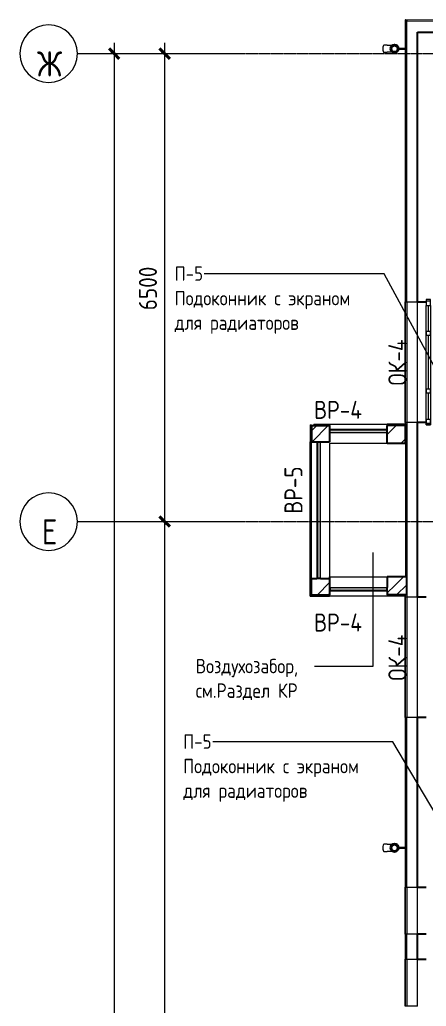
# Model space of a CAD drawing. Header units: millimetres. Extents: x -11345 to 411485, y -9810 to 73012.
# Drawn here: x 19607 to 25246, y 29812 to 43516 of the extents above; entities that cross this region are included whole.
import ezdxf

# ---------------------------------------------------------------- set-up
doc = ezdxf.new("R2010")
doc.units = ezdxf.units.MM
doc.linetypes.add('ADSK_Линия сетки', pattern=[25, 20, -2.5, 0, -2.5])
for name, color, linetype, lineweight in [('_ Окна', 7, 'Continuous', 9), ('Аннотация', 7, 'Continuous', 18), ('Марки окон', 7, 'Continuous', 20), ('Обобщенные модели', 7, 'Continuous', 18), ('Окна', 7, 'Continuous', 9), ('Оси', 253, 'Continuous', 9), ('Размеры', 7, 'Continuous', 5), ('Размеры-100', 7, 'Continuous', 5), ('Стены внутренние', 7, 'Continuous', 18), ('Стены наружные', 7, 'Continuous', 18), ('Стены несущие', 7, 'Continuous', 30), ('Стены отделка', 7, 'Continuous', 30), ('Стены штриховка', 7, 'Continuous', 9)]:
    doc.layers.add(name, color=color, linetype=linetype, lineweight=lineweight)
doc.styles.add('GOST Common_1', font='GOST_Common.ttf', dxfattribs={"width": 0.9, "height": 350})
doc.styles.add('GOST Common_2', font='GOST_Common.ttf', dxfattribs={"width": 0.9, "height": 250})
doc.styles.add('GOST Common_3', font='GOST_Common.ttf', dxfattribs={"width": 0.9, "height": 250})
doc.styles.add('GOST Common_6', font='GOST_Common.ttf', dxfattribs={"width": 0.9, "height": 200})
doc.dimstyles.new('ADSK_Основной_2_5_мм', dxfattribs={"dimscale": 304.8, "dimtxt": 251.428749, "dimasz": 0.463911, "dimexe": 0.492126, "dimexo": 0.492126, "dimgap": 0.098425, "dimtad": 1, "dimrnd": 0.01, "dimdsep": 46, "dimtxsty": 'GOST Common_3', "dimblk1": 'OBLIQUE', "dimblk2": 'OBLIQUE', "dimsah": 1, "dimcen": 0.09, "dimdle": 0.492126, "dimazin": 2, "dimtfac": 1, "dimtdec": 4, "dimtix": 1, "dimtmove": 0, "dimatfit": 3, "dimfxl": 1, "dimtvp": 1, "dimtolj": 1, "dimtzin": 0, "dimlwd": 20, "dimlwe": 20, "dimarcsym": 2})
pattern_1 = [(45, (32053.86, 0), (-235.7317, 235.7317), []), (45, (32211.02, 0), (-235.7317, 235.7317), [])]

# ---------------------------------------------------------------- blocks, each defined once
blk = doc.blocks.new('Водосток - Тип 1 _карниз больше 490мм_-5209103-План 1-го этажа')
at = {"layer": 'Обобщенные модели'}
for p, q in [((75, 306), (75, 264)), ((175, 264), (175, 306)), ((120, 109), (120, 10)), ((130, 10), (130, 109))]:
    blk.add_line(p, q, dxfattribs=at)
at = {"layer": 'Обобщенные модели', "flags": 128}
for points in [[(75, 173), (75, 174), (75, 177), (75, 180), (75, 183), (75, 186), (75, 190), (75, 193), (75, 197), (75, 201), (75, 205), (75, 210), (75, 214), (75, 219), (75, 224), (75, 229), (75, 234), (75, 239), (75, 245), (75, 250), (75, 256), (75, 261), (75, 264)], [(175, 264), (175, 258), (175, 252), (175, 247), (175, 242), (175, 236), (175, 231), (175, 226), (175, 221), (175, 216), (175, 212), (175, 207), (175, 203), (175, 199), (175, 195), (175, 191), (175, 188), (175, 184), (175, 181), (175, 178), (175, 175), (175, 173)]]:
    blk.add_lwpolyline(points, dxfattribs=at)
at = {"layer": 'Обобщенные модели'}
for start, end in [(90, 270), (270, 90)]:
    blk.add_arc((125, 160), 52, start, end, dxfattribs=at)
at = {"layer": 'Обобщенные модели', "lineweight": 40}
for start, end in [(90, 270), (270, 90)]:
    blk.add_arc((125, 160), 50, start, end, dxfattribs=at)
at = {"layer": 'Обобщенные модели'}
for start_param, end_param in [(4.712389, 6.283185), (3.141593, 4.712389)]:
    blk.add_ellipse((125, 306), major_axis=(-50, 0), ratio=0.309017, start_param=start_param, end_param=end_param, dxfattribs=at)
blk = doc.blocks.new('окно трехпол с фрамугой - 1700-2320_h_ _нов_-2116622-План 1-го этажа')
at = {"layer": '_ Окна', "lineweight": 18}
for p, q in [((-870, 100), (-870, 160)), ((-870, 160), (-790, 160)), ((-790, 160), (-790, 100)), ((-430, 100), (-430, 160)), ((-430, 160), (-370, 160)), ((-370, 160), (-370, 100)), ((370, 100), (370, 160)), ((370, 160), (430, 160)), ((430, 160), (430, 100)), ((790, 160), (790, 100)), ((870, 160), (790, 160)), ((870, 100), (870, 160)), ((-790, 100), (-870, 100)), ((-370, 100), (-430, 100)), ((430, 100), (370, 100)), ((790, 100), (870, 100))]:
    blk.add_line(p, q, dxfattribs=at)
at = {"layer": '_ Окна'}
for p, q in [((-850, 100), (-850, 160)), ((850, 100), (850, 160)), ((-790, 130), (-430, 130)), ((-370, 130), (370, 130)), ((430, 130), (790, 130))]:
    blk.add_line(p, q, dxfattribs=at)
at = {"layer": 'Окна'}
for p, q in [((-870, 160), (-870, 100)), ((-790, 160), (-870, 160)), ((-790, 160), (-430, 160)), ((-370, 160), (-430, 160)), ((-370, 160), (370, 160)), ((430, 160), (370, 160)), ((430, 160), (790, 160)), ((870, 160), (790, 160)), ((870, 100), (870, 160)), ((-870, 100), (-790, 100)), ((-430, 100), (-790, 100)), ((-430, 100), (-370, 100)), ((370, 100), (-370, 100)), ((370, 100), (430, 100)), ((790, 100), (430, 100)), ((790, 100), (870, 100))]:
    blk.add_line(p, q, dxfattribs=at)
blk = doc.blocks.new('Жалюзи помышленые - 1900 x1200 мм-3107528-План 1-го этажа')
at = {"layer": 'Окна', "true_color": 0x373f43}
for points in [[(-945, 38), (945, 38), (942, 41), (-942, 41)], [(-945, 38), (-945, -1), (945, -1), (945, 38), (-942, 38)], [(-903, 41), (902, 41), (900, 44), (-900, 44)], [(-900, 46), (-900, 44), (900, 44), (900, 46), (-897, 46)], [(-948, -4), (947, -4), (945, -1), (-945, -1)]]:
    blk.add_hatch(color=149, dxfattribs=at).paths.add_polyline_path(points)
at = {"layer": '_ Окна', "lineweight": 18}
for p, q in [((-900, 46), (-950, 46)), ((-950, 46), (-950, -4)), ((-945, 38), (-942, 41)), ((-945, -1), (-945, 38)), ((-942, 41), (-903, 41)), ((-903, 41), (-900, 44)), ((-900, 44), (-900, 46)), ((950, 46), (900, 46)), ((900, 46), (900, 44)), ((900, 44), (902, 41)), ((902, 41), (942, 41)), ((942, 41), (945, 38)), ((945, 38), (945, -1)), ((950, -4), (950, 46)), ((-950, -4), (-948, -4)), ((-948, -4), (-945, -1)), ((945, -1), (947, -4)), ((947, -4), (950, -4))]:
    blk.add_line(p, q, dxfattribs=at)
at = {"layer": 'Окна'}
for p, q in [((945, 38), (-945, 38)), ((-903, 41), (902, 41)), ((900, 46), (-900, 46)), ((900, 44), (-900, 44)), ((-948, -4), (947, -4)), ((945, -1), (-945, -1))]:
    blk.add_line(p, q, dxfattribs=at)
blk = doc.blocks.new('Жалюзи помышленые - 800 x1200 мм-3107358-План 1-го этажа')
at = {"layer": 'Окна', "true_color": 0x373f43}
for points in [[(-45, -21), (395, -21), (397, -19), (-398, -19), (-395, -21), (-369, -21)], [(395, -61), (395, -21), (-395, -21), (-395, -61), (392, -61)], [(350, -64), (392, -64), (395, -61), (-395, -61), (-392, -64), (-45, -64)], [(-45, -66), (350, -66), (352, -64), (-353, -64), (-350, -66)], [(350, -69), (350, -66), (-350, -66), (-350, -69), (347, -69)]]:
    blk.add_hatch(color=149, dxfattribs=at).paths.add_polyline_path(points)
at = {"layer": '_ Окна', "lineweight": 18}
for p, q in [((-400, -19), (-398, -19)), ((-400, -69), (-400, -19)), ((-350, -69), (-400, -69)), ((-398, -19), (-395, -21)), ((-395, -21), (-395, -61)), ((-395, -61), (-392, -64)), ((-392, -64), (-353, -64)), ((-353, -64), (-350, -66)), ((-350, -66), (-350, -69)), ((350, -66), (352, -64)), ((350, -69), (350, -66)), ((400, -69), (350, -69)), ((352, -64), (392, -64)), ((392, -64), (395, -61)), ((395, -21), (397, -19)), ((395, -61), (395, -21)), ((397, -19), (400, -19)), ((400, -19), (400, -69))]:
    blk.add_line(p, q, dxfattribs=at)
at = {"layer": 'Окна'}
for p, q in [((-398, -19), (397, -19)), ((395, -21), (-395, -21)), ((395, -61), (-395, -61)), ((-353, -64), (352, -64)), ((350, -66), (-350, -66)), ((350, -69), (-350, -69))]:
    blk.add_line(p, q, dxfattribs=at)
blk = doc.blocks.new('Водосток - Тип 1 _карниз больше 490мм_-V70-План 1-го этажа')
at = {"layer": 'Обобщенные модели', "lineweight": 9}
h = blk.add_hatch(dxfattribs=at)
h.set_pattern_fill('FP_29', color=256, style=0, pattern_type=2)
h.set_pattern_definition([(315, (-31888.43, -7087.79), (106.066, 106.066), [])])
h.paths.add_polyline_path([(76, 149), (86, 129), (103, 115), (125, 110), (147, 115), (164, 129), (174, 150), (174, 171), (164, 191), (145, 206), (125, 210), (103, 205), (86, 191), (76, 171)])
at = {"layer": 'Обобщенные модели'}
for p, q in [((75, 306), (75, 264)), ((175, 264), (175, 306)), ((120, 109), (120, 10)), ((130, 10), (130, 109))]:
    blk.add_line(p, q, dxfattribs=at)
at = {"layer": 'Обобщенные модели', "flags": 128}
for points in [[(75, 173), (75, 174), (75, 177), (75, 180), (75, 183), (75, 186), (75, 190), (75, 193), (75, 197), (75, 201), (75, 205), (75, 210), (75, 214), (75, 219), (75, 224), (75, 229), (75, 234), (75, 239), (75, 245), (75, 250), (75, 256), (75, 261), (75, 264)], [(175, 264), (175, 258), (175, 252), (175, 247), (175, 242), (175, 236), (175, 231), (175, 226), (175, 221), (175, 216), (175, 212), (175, 207), (175, 203), (175, 199), (175, 195), (175, 191), (175, 188), (175, 184), (175, 181), (175, 178), (175, 175), (175, 173)]]:
    blk.add_lwpolyline(points, dxfattribs=at)
at = {"layer": 'Обобщенные модели'}
for start, end in [(90, 270), (270, 90)]:
    blk.add_arc((125, 160), 52, start, end, dxfattribs=at)
at = {"layer": 'Обобщенные модели', "lineweight": 40}
for start, end in [(90, 270), (270, 90)]:
    blk.add_arc((125, 160), 50, start, end, dxfattribs=at)
at = {"layer": 'Обобщенные модели'}
for start_param, end_param in [(4.712389, 6.283185), (3.141593, 4.712389)]:
    blk.add_ellipse((125, 306), major_axis=(-50, 0), ratio=0.309017, start_param=start_param, end_param=end_param, dxfattribs=at)
blk = doc.blocks.new('Ось сетки - Круг_Ø8 мм-8258-План 1-го этажа')
at = {"layer": 'Оси', "lineweight": 20}
for start, end in [(360, 180), (180, 360)]:
    blk.add_arc((0, 0), 4, start, end, dxfattribs=at)
blk = doc.blocks.new('DIMBLOCK2-План 1-го этажа')
at = {"layer": 'Размеры-100', "lineweight": 20, "transparency": 16777216}
for p, q in [((20917, 43195), (20917, -155)), ((20917, 43045), (20867, 43045)), ((20917, 43045), (21067, 43045)), ((20917, -5), (20867, -5)), ((20917, -5), (21067, -5))]:
    blk.add_line(p, q, dxfattribs=at)
at = {"layer": 'Размеры-100', "lineweight": 40, "transparency": 16777216}
for p, q in [((20917, 43045), (20846, 43116)), ((20917, 43045), (20988, 42974)), ((20917, -5), (20846, 66)), ((20917, -5), (20988, -76))]:
    blk.add_line(p, q, dxfattribs=at)
at = {"layer": 'Размеры-100', "color": 0, "lineweight": 20, "transparency": 16777216, "insert": (20560, 21115), "char_height": 250, "width": 971.62, "attachment_point": 1, "rotation": 90, "line_spacing_factor": 1.022761, "style": 'GOST Common_3'}
blk.add_mtext('43050', dxfattribs=at)
blk = doc.blocks.new('_Oblique')
at = {"color": 0, "linetype": 'ByBlock', "lineweight": -2}
blk.add_line((-0.5, -0.5), (0.5, 0.5), dxfattribs=at)
blk = doc.blocks.new('DIMBLOCK15-План 1-го этажа')
at = {"layer": 'Размеры-100', "lineweight": 20, "transparency": 16777216}
for p, q in [((20917, 43195), (20917, -5)), ((20917, 43045), (20867, 43045)), ((20917, 43045), (21067, 43045)), ((20917, -5), (20867, -5)), ((20917, -5), (21067, -5))]:
    blk.add_line(p, q, dxfattribs=at)
at = {"layer": 'Размеры-100', "lineweight": 40, "transparency": 16777216}
for p, q in [((20917, 43045), (20846, 43116)), ((20917, 43045), (20988, 42974)), ((20917, -5), (20846, 66)), ((20917, -5), (20988, -76))]:
    blk.add_line(p, q, dxfattribs=at)
at = {"layer": 'Размеры-100', "color": 0, "lineweight": 20, "transparency": 16777216, "insert": (20560, 21115), "char_height": 250, "width": 971.62, "attachment_point": 1, "rotation": 90, "line_spacing_factor": 1.022761, "style": 'GOST Common_3'}
blk.add_mtext('43050', dxfattribs=at)
blk = doc.blocks.new('DIMBLOCK17-План 1-го этажа')
at = {"layer": 'Размеры-100', "lineweight": 20, "transparency": 16777216}
for p, q in [((21617, 43195), (21617, 36545)), ((21617, 43045), (21567, 43045)), ((21617, 43045), (21767, 43045)), ((21617, 36545), (21567, 36545)), ((21617, 36545), (21767, 36545))]:
    blk.add_line(p, q, dxfattribs=at)
at = {"layer": 'Размеры-100', "lineweight": 40, "transparency": 16777216}
for p, q in [((21617, 43045), (21546, 43116)), ((21617, 43045), (21688, 42974)), ((21617, 36545), (21546, 36616)), ((21617, 36545), (21688, 36474))]:
    blk.add_line(p, q, dxfattribs=at)
at = {"layer": 'Размеры-100', "color": 0, "lineweight": 20, "transparency": 16777216, "insert": (21260, 39480), "char_height": 250, "width": 756.84, "attachment_point": 1, "rotation": 90, "line_spacing_factor": 1.022761, "style": 'GOST Common_3'}
blk.add_mtext('6500', dxfattribs=at)
blk = doc.blocks.new('DIMBLOCK18-План 1-го этажа')
at = {"layer": 'Размеры-100', "lineweight": 40, "transparency": 16777216}
for p, q in [((21617, 36545), (21546, 36616)), ((21617, 36545), (21688, 36474)), ((21617, 20245), (21546, 20316)), ((21617, 20245), (21688, 20174))]:
    blk.add_line(p, q, dxfattribs=at)
at = {"layer": 'Размеры-100', "lineweight": 20, "transparency": 16777216}
for p, q in [((21617, 36545), (21567, 36545)), ((21617, 36545), (21617, 20245)), ((21617, 36545), (21767, 36545)), ((21617, 20245), (21567, 20245)), ((21617, 20245), (21767, 20245))]:
    blk.add_line(p, q, dxfattribs=at)
at = {"layer": 'Размеры-100', "color": 0, "lineweight": 20, "transparency": 16777216, "insert": (21260, 28024), "char_height": 250, "width": 889.8, "attachment_point": 1, "rotation": 90, "line_spacing_factor": 1.022761, "style": 'GOST Common_3'}
blk.add_mtext('16300', dxfattribs=at)
blk = doc.blocks.new('оси')
at = {"layer": 'Оси', "linetype": 'ADSK_Линия сетки'}
for p, q in [((-5146.135, 45200), (62505.288, 45200)), ((-5146.135, 38700), (62505.288, 38700))]:
    blk.add_line(p, q, dxfattribs=at)
at = {"layer": 'Оси', "lineweight": 20, "xscale": 99.99999999999993, "yscale": 99.99999999999993, "zscale": 99.99999999999993, "rotation": 269.9999999999994}
for p in [(-5546.135, 45200), (-5546.135, 38700)]:
    blk.add_blockref('Ось сетки - Круг_Ø8 мм-8258-План 1-го этажа', p, dxfattribs=at)
at = {"layer": 'Оси', "char_height": 350, "attachment_point": 5, "line_spacing_factor": 1.022766, "style": 'GOST Common_1'}
for s, insert, width in [('\\pxqc,t0.25714,0.51429,0.77143,1.02857,1.28571,1.54286,1.8,2.05714,2.31429,2.57143,2.82857,3.08571,3.34286,3.6,3.85714,4.11429,4.37143,4.62857,4.88571,5.14286,5.4,5.65714,5.91429,6.17143,6.42857,6.68571,6.94286,7.2,7.45714,7.71429,7.97143,8.22857;{Ж}', (-5531.658, 45057.149), 327.6), ('\\pxqc,t0.25714,0.51429,0.77143,1.02857,1.28571,1.54286,1.8,2.05714,2.31429,2.57143,2.82857,3.08571,3.34286,3.6,3.85714,4.11429,4.37143,4.62857,4.88571,5.14286,5.4,5.65714,5.91429,6.17143,6.42857,6.68571,6.94286,7.2,7.45714,7.71429,7.97143,8.22857;{Е}', (-5531.658, 38557.149), 232.2)]:
    blk.add_mtext(s, dxfattribs=dict(at, insert=insert, width=width))
at = {"layer": 'Размеры', "lineweight": 20}
for base, p1, p2, override, picture, middle in [((-4636.566, 2150), (-4536.581, 45200), (-4536.581, 2150), {"dimpost": '<>', "dimfxl": 43050}, 'DIMBLOCK2-План 1-го этажа', (-4791.566, 23675)), ((-4636.566, 2150), (-4536.581, 45200), (-4536.581, 2150), {"dimpost": '<>', "dimfxl": 43050}, 'DIMBLOCK15-План 1-го этажа', (-4791.566, 23675)), ((-3936.566, 38700), (-3836.581, 45200), (-3836.581, 38700), {"dimpost": '<>', "dimfxl": 6500}, 'DIMBLOCK17-План 1-го этажа', (-4091.566, 41950)), ((-3936.566, 22400), (-3836.581, 38700), (-3836.581, 22400), {"dimpost": '<>', "dimfxl": 16300}, 'DIMBLOCK18-План 1-го этажа', (-4091.566, 30550))]:
    dim = blk.add_linear_dim(base=base, p1=p1, p2=p2, angle=90, dimstyle='ADSK_Основной_2_5_мм', override=override, dxfattribs=at)
    dim.commit()
    dim.dimension.update_dxf_attribs({"geometry": picture, "text_midpoint": middle, "insert": (-25553.429, 2155)})

msp = doc.modelspace()

# ---------------------------------------------------------------- hatches: boundary and pattern name
at = {"layer": 'Стены внутренние', "lineweight": 9}
h = msp.add_hatch(dxfattribs=at)
h.set_pattern_fill('FP_28', color=256, style=0, pattern_type=2)
h.set_pattern_definition(pattern_1)
h.paths.add_polyline_path([(24809.36573, 37627.82253), (24809.36573, 37877.82253), (24705.6713, 37877.82253), (24705.6713, 37627.82253), (24788.83108, 37627.82253)])
h.paths.add_polyline_path([(23655.6713, 37654.1146), (23905.6713, 37654.1146), (23905.6713, 37877.82253), (23655.6713, 37877.82253)])
h = msp.add_hatch(dxfattribs=at)
h.set_pattern_fill('FP_28', color=256, style=0, pattern_type=2)
h.set_pattern_definition(pattern_1)
h.paths.add_polyline_path([(24809.36573, 37627.82253), (24956.07625, 37627.82253), (24955.07625, 37877.82253), (24809.36573, 37877.82253)])
h = msp.add_hatch(dxfattribs=at)
h.set_pattern_fill('FP_28', color=256, style=0, pattern_type=2)
h.set_pattern_definition(pattern_1)
h.paths.add_polyline_path([(24809.36573, 35527.90734), (24809.36573, 35777.90734), (24706.07625, 35777.90734), (24706.07625, 35527.90734), (24788.83108, 35527.90734)])
h.paths.add_polyline_path([(23906.07625, 35527.90734), (23905.6713, 35754.1146), (23655.6713, 35754.1146), (23655.6713, 35527.90734), (23905.6713, 35527.90734)])
h = msp.add_hatch(dxfattribs=at)
h.set_pattern_fill('FP_28', color=256, style=0, pattern_type=2)
h.set_pattern_definition(pattern_1)
h.paths.add_polyline_path([(24809.36573, 35527.90734), (24976.07625, 35527.90734), (24976.07625, 35777.90734), (24809.36573, 35777.90734)])

# ---------------------------------------------------------------- linework, layer by layer
at = {"layer": 'Аннотация', "lineweight": 9}
for p, q in [((24396.167, 39985.17825), (22166.95725, 39985.17825)), ((24663.8597, 39985.17825), (24396.167, 39985.17825)), ((25386.91999, 38641.79016), (24663.8597, 39985.17825)), ((24502.89246, 36116.1936), (24502.89246, 34533.05682)), ((24226.15504, 34533.05682), (23697.77819, 34533.05682)), ((24502.89246, 34533.05682), (24226.15504, 34533.05682)), ((24514.96756, 33484.57759), (22285.75781, 33484.57759)), ((24782.66026, 33484.57759), (24514.96756, 33484.57759)), ((25809.65882, 31749.82153), (24782.66026, 33484.57759))]:
    msp.add_line(p, q, dxfattribs=at)
at = {"layer": 'Стены внутренние'}
for p, q in [((25126.07625, 37922.91621), (25126.07625, 39597.91621)), ((23655.6713, 35754.1146), (23655.6713, 37654.1146)), ((24705.6713, 37627.82253), (23905.6713, 37627.82253)), ((23905.6713, 37627.82253), (23905.6713, 35777.90734)), ((23906.07625, 35777.90734), (24706.07625, 35777.90734)), ((25126.07625, 33822.91621), (25126.07625, 35497.91621)), ((25126.07625, 30811.7089), (25126.07625, 31466.7089)), ((25126.07625, 29811.7089), (25126.07625, 30466.7089))]:
    msp.add_line(p, q, dxfattribs=at)
at = {"layer": 'Стены наружные'}
for p, q in [((24955.07625, 37922.91621), (24955.07625, 39597.91621)), ((24956.07625, 39597.91621), (24955.07625, 39597.91621)), ((24956.07625, 37922.91621), (24956.07625, 39597.91621)), ((24976.07625, 39597.91621), (24976.07625, 37922.91621)), ((23905.6713, 37897.82253), (24705.6713, 37897.82253)), ((24956.07625, 37922.91621), (24955.07625, 37922.91621)), ((23635.6713, 35754.1146), (23635.6713, 37654.1146)), ((24706.07625, 35507.90734), (23906.07625, 35507.90734)), ((24955.07625, 33822.91621), (24955.07625, 35497.91621)), ((24955.07625, 35497.91621), (24956.07625, 35497.91621)), ((24956.07625, 33822.91621), (24956.07625, 35497.91621)), ((24976.07625, 35497.91621), (24976.07625, 33822.91621)), ((24956.07625, 33822.91621), (24955.07625, 33822.91621)), ((24955.07625, 30811.7089), (24955.07625, 31466.7089)), ((24956.07625, 31466.7089), (24955.07625, 31466.7089)), ((24956.07625, 30811.7089), (24956.07625, 31466.7089)), ((24976.07625, 31466.7089), (24976.07625, 30811.7089)), ((24956.07625, 30811.7089), (24955.07625, 30811.7089)), ((24955.07625, 29811.7089), (24955.07625, 30466.7089)), ((24956.07625, 30466.7089), (24955.07625, 30466.7089)), ((24956.07625, 29811.7089), (24956.07625, 30466.7089)), ((24976.07625, 30466.7089), (24976.07625, 29811.7089)), ((24956.07625, 29811.7089), (24955.07625, 29811.7089))]:
    msp.add_line(p, q, dxfattribs=at)
at = {"layer": 'Стены несущие'}
for p, q in [((25126.07625, 43344.7239), (26531.24447, 43335.28681)), ((25126.07625, 39597.91621), (25126.07625, 43344.7239)), ((25126.07625, 39597.91621), (25246.07625, 39597.91621)), ((23655.6713, 37877.82253), (23655.6713, 37654.1146)), ((23655.6713, 37877.82253), (23905.6713, 37877.82253)), ((23905.6713, 37877.82253), (23905.6713, 37827.82253)), ((24705.6713, 37827.82253), (24705.6713, 37877.82253)), ((24956.07625, 37877.82253), (24705.6713, 37877.82253)), ((24956.07625, 37627.82253), (24956.07625, 37877.82253)), ((25246.07625, 37922.91621), (25126.07625, 37922.91621)), ((25126.07625, 35497.91621), (25126.07625, 37922.91621)), ((23905.6713, 37777.82253), (23905.6713, 37654.1146)), ((24705.6713, 37627.82253), (24705.6713, 37777.82253)), ((23655.6713, 37654.1146), (23728.29935, 37654.1146)), ((23778.29935, 37654.1146), (23905.6713, 37654.1146)), ((24956.07625, 37627.82253), (24705.6713, 37627.82253)), ((23905.6713, 35777.90734), (23906.07625, 35777.90734)), ((23905.6713, 35777.90734), (23905.6713, 35754.1146)), ((23906.07625, 35777.90734), (23906.07625, 35627.90734)), ((24976.07625, 35777.90734), (24706.07625, 35777.90734)), ((24706.07625, 35777.90734), (24706.07625, 35627.90734)), ((24976.07625, 35527.90734), (24976.07625, 35777.90734)), ((23655.6713, 35527.90734), (23655.6713, 35754.1146)), ((23655.6713, 35754.1146), (23728.29935, 35754.1146)), ((23778.29935, 35754.1146), (23905.6713, 35754.1146)), ((23655.6713, 35527.90734), (23906.07625, 35527.90734)), ((23906.07625, 35577.90734), (23906.07625, 35527.90734)), ((24706.07625, 35577.90734), (24706.07625, 35527.90734)), ((24976.07625, 35527.90734), (24706.07625, 35527.90734)), ((25126.07625, 35497.91621), (25246.07625, 35497.91621)), ((25246.07625, 33822.91621), (25126.07625, 33822.91621)), ((25126.07625, 31466.7089), (25126.07625, 33822.91621)), ((25126.07625, 31466.7089), (25246.07625, 31466.7089)), ((25246.07625, 30811.7089), (25126.07625, 30811.7089)), ((25126.07625, 30466.7089), (25126.07625, 30811.7089)), ((25126.07625, 30466.7089), (25246.07625, 30466.7089))]:
    msp.add_line(p, q, dxfattribs=at)
at = {"layer": 'Стены отделка', "lineweight": 9}
for p, q in [((24955.07625, 43515.86946), (24955.07625, 39597.91621)), ((24956.07625, 43515.86946), (24955.07625, 43515.86946)), ((26532.38616, 43505.28297), (24956.07625, 43515.86946)), ((24956.07625, 43515.86946), (24956.07625, 39597.91621)), ((24976.07625, 39597.91621), (24976.07625, 43495.73468)), ((26532.25184, 43485.28342), (24976.07625, 43495.73468)), ((25126.07625, 43344.7239), (25126.07625, 43344.7239)), ((24956.07625, 39597.91621), (25126.07625, 39597.91621)), ((25126.07625, 39597.91621), (25126.07625, 39597.91621)), ((23635.6713, 37887.82253), (23635.6713, 37654.1146)), ((23635.6713, 37887.82253), (23655.6713, 37887.82253)), ((23655.6713, 37887.82253), (23655.6713, 37877.82253)), ((23685.6713, 37897.82253), (23905.6713, 37897.82253)), ((23685.6713, 37897.82253), (23685.6713, 37877.82253)), ((23905.6713, 37897.82253), (23905.6713, 37877.82253)), ((24976.07625, 37897.82253), (24705.6713, 37897.82253)), ((24705.6713, 37897.82253), (24705.6713, 37877.82253)), ((24955.07625, 37922.91621), (24955.07625, 37877.82253)), ((25126.07625, 37922.91621), (24956.07625, 37922.91621)), ((24956.07625, 37877.82253), (24956.07625, 37922.91621)), ((24976.07625, 37877.82253), (24956.07625, 37877.82253)), ((24976.07625, 37922.91621), (24976.07625, 35497.91621)), ((23635.6713, 37654.1146), (23655.6713, 37654.1146)), ((24956.07625, 37627.82253), (24956.07625, 35777.90734)), ((23635.6713, 35507.90734), (23635.6713, 35754.1146)), ((23635.6713, 35754.1146), (23655.6713, 35754.1146)), ((23635.6713, 35507.90734), (23906.07625, 35507.90734)), ((23645.6713, 35527.90734), (23655.6713, 35527.90734)), ((23645.6713, 35527.90734), (23645.6713, 35507.90734)), ((23655.6713, 35507.90734), (23655.6713, 35527.90734)), ((23906.07625, 35527.90734), (23906.07625, 35507.90734)), ((24706.07625, 35527.90734), (24706.07625, 35507.90734)), ((24954.6713, 35507.90734), (24706.07625, 35507.90734)), ((24954.6713, 35527.90734), (24954.6713, 35507.90734)), ((24955.07625, 35507.90734), (24955.07625, 35497.91621)), ((24956.07625, 35507.90734), (24955.07625, 35507.90734)), ((24956.07625, 35497.91621), (24956.07625, 35527.90734)), ((24956.07625, 35497.91621), (25126.07625, 35497.91621)), ((25126.07625, 35497.91621), (25126.07625, 35497.91621)), ((24955.07625, 33822.91621), (24955.07625, 31466.7089)), ((24956.07625, 33822.91621), (24956.07625, 31466.7089)), ((25126.07625, 33822.91621), (24956.07625, 33822.91621)), ((24976.07625, 31466.7089), (24976.07625, 33822.91621)), ((24956.07625, 31466.7089), (25126.07625, 31466.7089)), ((25126.07625, 31466.7089), (25126.07625, 31466.7089)), ((24955.07625, 30811.7089), (24955.07625, 30466.7089)), ((24956.07625, 30811.7089), (24956.07625, 30466.7089)), ((25126.07625, 30811.7089), (24956.07625, 30811.7089)), ((24976.07625, 30466.7089), (24976.07625, 30811.7089)), ((24956.07625, 30466.7089), (25126.07625, 30466.7089)), ((25126.07625, 29811.7089), (24956.07625, 29811.7089))]:
    msp.add_line(p, q, dxfattribs=at)
at = {"layer": 'Стены штриховка'}
msp.add_line((24976.07625, 43515.73514), (24976.07625, 43495.73468), dxfattribs=at)

# ---------------------------------------------------------------- block references
msp.add_blockref('оси', (25553.42928, -2155))
at = {"layer": 'Обобщенные модели', "rotation": 90.00000000000007}
for name, p in [('Водосток - Тип 1 _карниз больше 490мм_-5209103-План 1-го этажа', (24966.07625, 42988.43268)), ('Водосток - Тип 1 _карниз больше 490мм_-V70-План 1-го этажа', (24966.07625, 31888.43268))]:
    msp.add_blockref(name, p, dxfattribs=at)
at = {"layer": 'Окна'}
for name, p, rotation in [('окно трехпол с фрамугой - 1700-2320_h_ _нов_-2116622-План 1-го этажа', (25406.07625, 38757.91621), 90.0000000000001), ('Жалюзи помышленые - 800 x1200 мм-3107358-План 1-го этажа', (24305.6713, 37759.17253), 180), ('Жалюзи помышленые - 1900 x1200 мм-3107528-План 1-го этажа', (23774.3213, 36704.1146), 89.99999999999964)]:
    msp.add_blockref(name, p, dxfattribs=dict(at, rotation=rotation))
msp.add_blockref('Жалюзи помышленые - 800 x1200 мм-3107358-План 1-го этажа', (24306.07625, 35646.55734), dxfattribs=at)

# ---------------------------------------------------------------- texts
at = {"layer": 'Аннотация', "lineweight": 9, "char_height": 200, "attachment_point": 1, "line_spacing_factor": 1.022766, "style": 'GOST Common_6'}
for s, insert, width in [('\\pxt1.8,3.6,5.4,7.2,9,10.8,12.6,14.4,16.2,18,19.8,21.6,23.4,25.2,27,28.8,30.6,32.4,34.2,36,37.8,39.6,41.4,43.2,45,46.8,48.6,50.4,52.2,54,55.8,57.6;{П-5\\PПодоконник с экраном для радиаторов}', (21756.19163, 40089.30151), 2637), ('\\pxt1.8,3.6,5.4,7.2,9,10.8,12.6,14.4,16.2,18,19.8,21.6,23.4,25.2,27,28.8,30.6,32.4,34.2,36,37.8,39.6,41.4,43.2,45,46.8,48.6,50.4,52.2,54,55.8,57.6;{Воздухозабор,\\Pсм.Раздел КР}', (22048.76257, 34637.18008), 2178.9), ('\\pxt1.8,3.6,5.4,7.2,9,10.8,12.6,14.4,16.2,18,19.8,21.6,23.4,25.2,27,28.8,30.6,32.4,34.2,36,37.8,39.6,41.4,43.2,45,46.8,48.6,50.4,52.2,54,55.8,57.6;{П-5\\PПодоконник с экраном для радиаторов}', (21874.99218, 33588.70086), 2637)]:
    msp.add_mtext(s, dxfattribs=dict(at, insert=insert, width=width))
at = {"layer": 'Марки окон', "lineweight": 9, "char_height": 250, "attachment_point": 5, "rotation": 90, "line_spacing_factor": 1.022766, "style": 'GOST Common_2'}
for s, insert, width in [('\\pxqc,t1.8,3.6,5.4,7.2,9,10.8,12.6,14.4,16.2,18,19.8,21.6,23.4,25.2,27,28.8,30.6,32.4,34.2,36,37.8,39.6,41.4,43.2,45,46.8,48.6,50.4,52.2,54,55.8,57.6;{ОК-4}', (24846.10011, 38754.30881), 702.9), ('\\pxqc,t1.8,3.6,5.4,7.2,9,10.8,12.6,14.4,16.2,18,19.8,21.6,23.4,25.2,27,28.8,30.6,32.4,34.2,36,37.8,39.6,41.4,43.2,45,46.8,48.6,50.4,52.2,54,55.8,57.6;{ВР-5}', (23404.4969, 36981.88119), 690.3), ('\\pxqc,t1.8,3.6,5.4,7.2,9,10.8,12.6,14.4,16.2,18,19.8,21.6,23.4,25.2,27,28.8,30.6,32.4,34.2,36,37.8,39.6,41.4,43.2,45,46.8,48.6,50.4,52.2,54,55.8,57.6;{ОК-4}', (24846.10011, 34654.30881), 702.9)]:
    msp.add_mtext(s, dxfattribs=dict(at, insert=insert, width=width))
at = {"layer": 'Марки окон', "lineweight": 9, "char_height": 250, "width": 708.3, "attachment_point": 5, "line_spacing_factor": 1.022766, "style": 'GOST Common_2'}
for insert in [(24022.00226, 38096.58348), (24022.00226, 35142.16783)]:
    msp.add_mtext('\\pxqc,t1.8,3.6,5.4,7.2,9,10.8,12.6,14.4,16.2,18,19.8,21.6,23.4,25.2,27,28.8,30.6,32.4,34.2,36,37.8,39.6,41.4,43.2,45,46.8,48.6,50.4,52.2,54,55.8,57.6;{ВР-4}', dxfattribs=dict(at, insert=insert))

doc.saveas('drawing.dxf')
